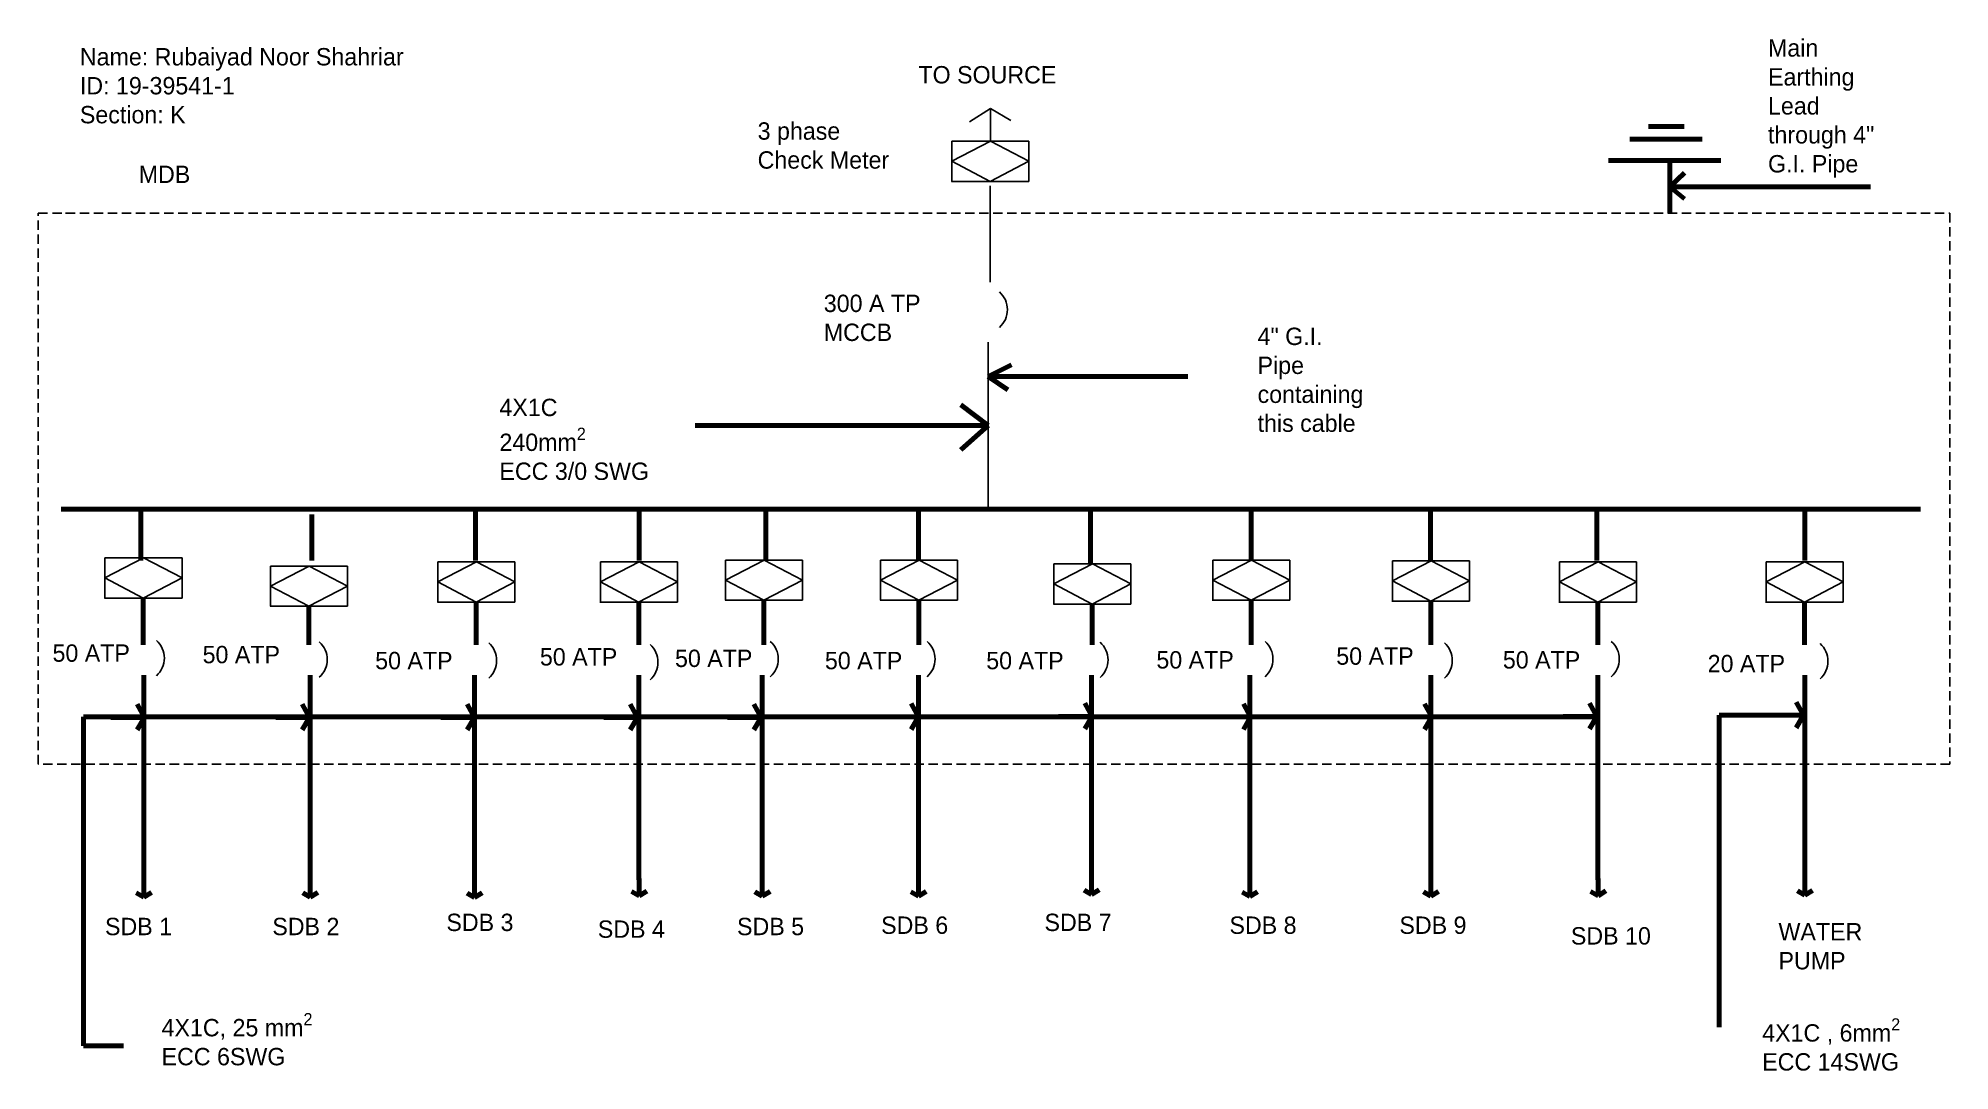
# Model space of a CAD drawing. Header units: inches. Extents: x -32 to 70, y 15 to 70.
import ezdxf

# ---------------------------------------------------------------- set-up
doc = ezdxf.new("R2010")
doc.units = ezdxf.units.IN
doc.header["$MEASUREMENT"] = 0
doc.linetypes.add('DASHED', pattern=[0.75, 0.5, -0.25])

# ---------------------------------------------------------------- blocks, each defined once
blk = doc.blocks.new('MDB')
for p, q in [((2.08, 1), (-2.03, 1)), ((-2.03, 1), (-2.03, -1.15)), ((-2.03, -0.07), (0.03, 1)), ((0.03, 1), (2.08, -0.07)), ((2.08, 1), (2.08, -1.15)), ((0.01, -1.15), (-2.03, -0.07)), ((2.08, -0.07), (0.01, -1.15)), ((2.08, -1.15), (-2.06, -1.15))]:
    blk.add_line(p, q)
blk = doc.blocks.new('Pointer')
at = {"lineweight": 211}
for p, q in [((-0.9, 0), (0.9, 0)), ((0.9, 0), (0.51, 0.7)), ((0.9, 0), (0.51, -0.67))]:
    blk.add_line(p, q, dxfattribs=at)
blk = doc.blocks.new('Arrow down')
at = {"lineweight": 211}
for p, q in [((0, 0.46), (0, -0.46)), ((0, -0.46), (-0.4, -0.23)), ((0, -0.46), (0.41, -0.21))]:
    blk.add_line(p, q, dxfattribs=at)

msp = doc.modelspace()

# ---------------------------------------------------------------- linework, layer by layer
for p, q in [((18.6, 66.64), (17.48, 65.93)), ((18.6, 64.91), (18.6, 66.64)), ((18.6, 66.64), (19.68, 66.01)), ((18.57, 62.53), (18.57, 57.39)), ((18.48, 54.18), (18.48, 45.29))]:
    msp.add_line(p, q)
at = {"lineweight": 211}
for p, q in [((53.71, 65.69), (55.62, 65.69)), ((52.71, 65.01), (56.57, 65.01)), ((51.57, 63.87), (57.58, 63.87)), ((54.85, 61.07), (54.85, 63.87)), ((54.85, 62.47), (55.64, 63.22)), ((54.85, 62.47), (65.56, 62.47)), ((54.85, 62.47), (55.64, 61.83)), ((18.48, 52.36), (19.71, 52.98)), ((18.48, 52.36), (29.12, 52.36)), ((18.48, 52.36), (19.53, 51.64)), ((18.48, 49.74), (17.01, 50.85)), ((18.48, 49.74), (2.83, 49.74)), ((18.48, 49.74), (17.01, 48.44)), ((18.48, 45.29), (-31, 45.29)), ((-26.75, 45.29), (-26.75, 42.54)), ((-17.63, 45), (-17.63, 43.01)), ((-8.88, 45.29), (-8.88, 42.54)), ((-0.16, 45.29), (-0.16, 42.54)), ((6.6, 45.29), (6.6, 42.54)), ((14.76, 45.29), (14.76, 42.54)), ((18.48, 45.29), (68.22, 45.29)), ((23.94, 45.17), (23.94, 42.42)), ((32.5, 45.29), (32.5, 42.54)), ((42.08, 45.29), (42.08, 42.54)), ((50.95, 45.29), (50.95, 42.54)), ((62.05, 45.29), (62.05, 42.54)), ((-17.63, 43.29), (-17.63, 42.54)), ((-26.62, 40.54), (-26.62, 38.05)), ((-17.78, 40.1), (-17.78, 38.05)), ((-8.85, 40.32), (-8.85, 38.05)), ((-0.17, 40.32), (-0.17, 38.05)), ((6.5, 40.42), (6.5, 38.05)), ((14.77, 40.42), (14.77, 38.05)), ((24.03, 40.22), (24.03, 38.05)), ((32.51, 40.42), (32.51, 38.05)), ((42.09, 40.38), (42.09, 38.05)), ((51, 40.32), (51, 38.05)), ((62.04, 40.32), (62.04, 38.05)), ((-26.59, 36.43), (-26.59, 25.51)), ((-17.71, 36.43), (-17.71, 25.51)), ((-8.94, 36.43), (-8.94, 25.51)), ((-0.17, 36.43), (-0.17, 25.51)), ((6.42, 36.43), (6.42, 25.51)), ((14.75, 36.43), (14.75, 25.51)), ((23.99, 36.43), (23.99, 25.51)), ((32.43, 36.43), (32.43, 25.51)), ((42.09, 36.43), (42.09, 25.51)), ((51.01, 36.43), (51.01, 25.51)), ((62.06, 36.43), (62.06, 25.51)), ((-29.8, 34.21), (51.01, 34.21)), ((-29.8, 34.21), (-29.8, 16.67)), ((60.19, 34.29), (57.49, 34.29)), ((57.49, 34.29), (57.49, 17.66)), ((-29.8, 16.67), (-27.67, 16.67))]:
    msp.add_line(p, q, dxfattribs=at)
at = {"linetype": 'DASHED'}
for p, q in [((-32.22, 31.68), (-32.22, 61.07)), ((-32.22, 61.07), (-30.76, 61.07)), ((-30.76, 61.07), (69.79, 61.07)), ((69.79, 61.07), (69.79, 31.68)), ((69.79, 31.68), (-32.22, 31.68))]:
    msp.add_line(p, q, dxfattribs=at)
for centre in [(18.24, 55.92), (-26.75, 37.34), (-18.06, 37.26), (-9.02, 37.21), (-0.41, 37.12), (6.01, 37.29), (14.38, 37.29), (23.61, 37.24), (32.41, 37.29), (41.98, 37.21), (50.89, 37.29), (62.03, 37.17)]:
    msp.add_arc(centre, 1.26, 311.5896, 48.4104)

# ---------------------------------------------------------------- block references
msp.add_blockref('MDB', (18.57, 63.9))
at = {"lineweight": 211}
for name, p in [('MDB', (-26.63, 41.69)), ('MDB', (-17.79, 41.25)), ('MDB', (-8.86, 41.47)), ('MDB', (-0.19, 41.47)), ('MDB', (6.49, 41.57)), ('MDB', (14.76, 41.57)), ('MDB', (24.01, 41.37)), ('MDB', (32.49, 41.57)), ('MDB', (42.08, 41.53)), ('MDB', (50.99, 41.47)), ('MDB', (62.02, 41.47)), ('Pointer', (-27.45, 34.18)), ('Pointer', (-18.65, 34.18)), ('Pointer', (-9.84, 34.18)), ('Pointer', (-1.14, 34.18)), ('Pointer', (5.46, 34.18)), ('Pointer', (13.85, 34.21)), ('Pointer', (23.12, 34.23)), ('Pointer', (31.58, 34.2)), ('Pointer', (41.25, 34.2)), ('Pointer', (50.06, 34.23)), ('Pointer', (61.09, 34.29)), ('Arrow down', (-26.59, 25.05)), ('Arrow down', (-17.71, 25.05)), ('Arrow down', (-8.94, 25.04)), ('Arrow down', (-0.16, 25.12)), ('Arrow down', (6.42, 25.1)), ('Arrow down', (14.75, 25.1)), ('Arrow down', (23.99, 25.2)), ('Arrow down', (32.43, 25.09)), ('Arrow down', (42.1, 25.11)), ('Arrow down', (51.02, 25.13)), ('Arrow down', (62.06, 25.16))]:
    msp.add_blockref(name, p, dxfattribs=at)

# ---------------------------------------------------------------- texts
at = {"lineweight": 211, "width": 47.7802, "attachment_point": 1}
for s, insert, char_height in [('Main^JEarthing^JLead^Jthrough 4"\\PG.I. Pipe', (60.09, 70.34), 0.9262), ('Name: Rubaiyad Noor Shahriar^JID: 19-39541-1^JSection: K', (-30, 69.87), 0.9262), ('TO SOURCE', (14.75, 68.91), 0.926), ('3 phase^JCheck Meter', (6.17, 65.91), 0.9262), ('MDB', (-26.86, 63.6), 0.926), ('300 A TP^JMCCB', (9.7, 56.72), 0.9262), ('4" G.I.^JPipe^Jcontaining ^Jthis cable', (32.85, 54.96), 0.9262), ('\\A1;4X1C^J240mm{\\H0.7x;\\S2^ ;}^JECC 3/0 SWG', (-7.61, 51.17), 0.9262), ('50 ATP', (-31.46, 38.07), 0.926), ('50 ATP', (-23.45, 37.99), 0.926), ('50 ATP', (-5.45, 37.87), 0.926), ('50 ATP', (1.76, 37.79), 0.926), ('50 ATP', (37.05, 37.91), 0.926), ('50 ATP', (-14.24, 37.67), 0.926), ('50 ATP', (9.76, 37.67), 0.926), ('50 ATP', (18.37, 37.67), 0.926), ('50 ATP', (27.45, 37.71), 0.926), ('50 ATP', (45.94, 37.71), 0.926), ('20 ATP', (56.87, 37.51), 0.926), ('SDB 1', (-28.66, 23.49), 0.926), ('SDB 2', (-19.73, 23.49), 0.926), ('SDB 3', (-10.44, 23.71), 0.926), ('SDB 5', (5.07, 23.49), 0.926), ('SDB 6', (12.76, 23.56), 0.926), ('SDB 7', (21.48, 23.71), 0.926), ('SDB 8', (31.35, 23.56), 0.926), ('SDB 9', (40.42, 23.56), 0.926), ('SDB 4', (-2.36, 23.35), 0.926), ('SDB 10', (49.57, 22.99), 0.926), ('WATER ^JPUMP', (60.65, 23.21), 0.9262), ('\\A1;4X1C, 25 mm{\\H0.7x;\\S2^ ;}^JECC 6SWG', (-25.64, 18.41), 0.9262), ('\\A1;4X1C , 6mm{\\H0.7x;\\S2^ ;}^JECC 14SWG', (59.78, 18.13), 0.9262)]:
    msp.add_mtext(s, dxfattribs=dict(at, insert=insert, char_height=char_height))

doc.saveas('drawing.dxf')
